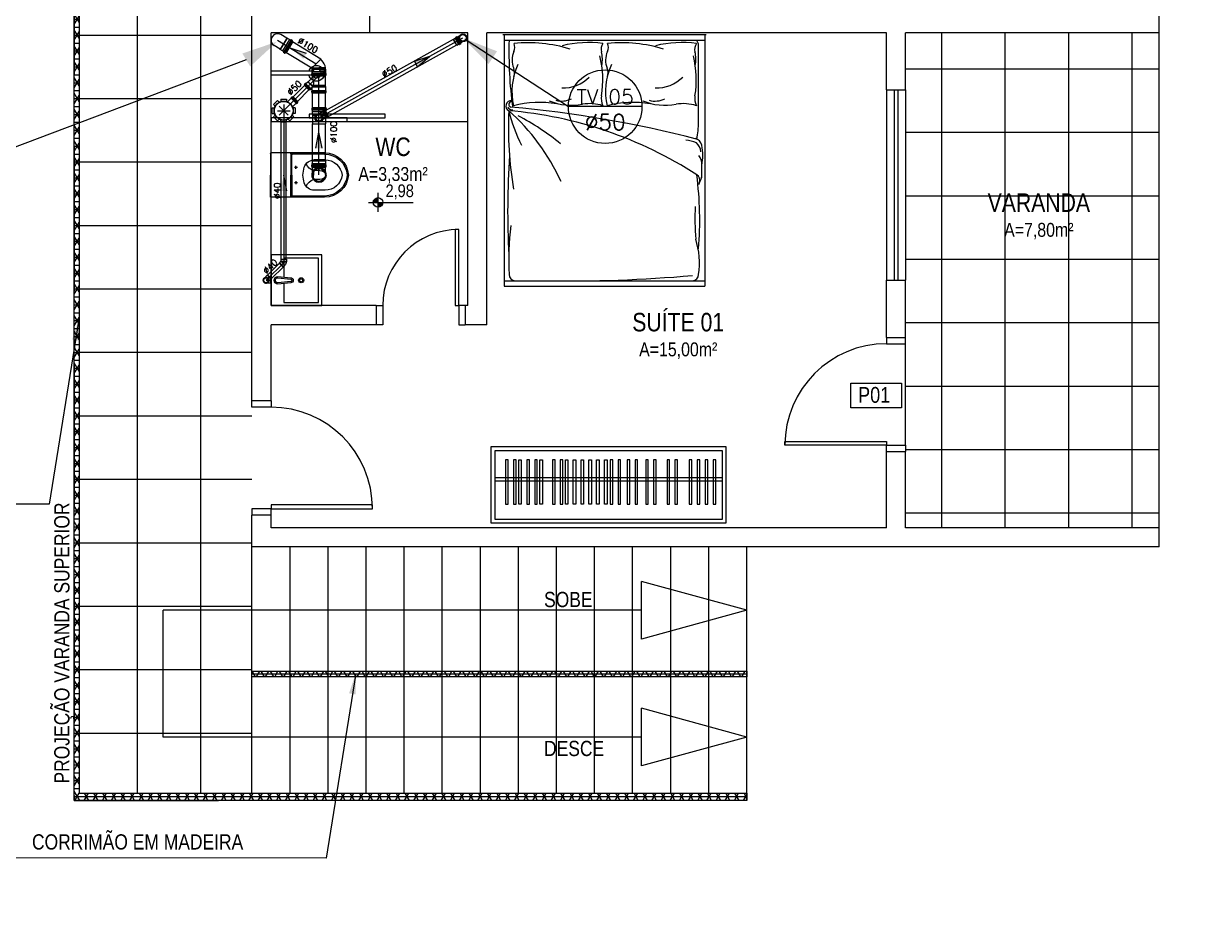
# Model space of a CAD drawing. Header units: millimetres. Extents: x 4156 to 4603, y 996 to 1078.
# Drawn here: x 4236.3 to 4246.41, y 1041.49 to 1049.16 of the extents above; entities that cross this region are included whole.
import ezdxf
from ezdxf.enums import TextEntityAlignment as Align

# ---------------------------------------------------------------- set-up
doc = ezdxf.new("R2010")
doc.units = ezdxf.units.MM
doc.header["$LTSCALE"] = 20
for name, pattern in [('DASHDOT', [1, 0.5, -0.25, 0, -0.25]), ('HIDDEN', [0.375, 0.25, -0.125]), ('HIDDEN2', [0.1875, 0.125, -0.0625])]:
    doc.linetypes.add(name, pattern=pattern)
for name, color, linetype in [('-HIDRO', 8, 'Continuous'), ('A-PEN-C', 4, 'Continuous'), ('ARREDI_attrezzature', 175, 'Continuous'), ('COTA', 7, 'Continuous'), ('E-txt-g', 3, 'Continuous'), ('Esgoto', 5, 'Continuous'), ('MOB', 251, 'Continuous'), ('Texto-Tubos', 7, 'Continuous'), ('TigreCad', 3, 'Continuous'), ('Tinterno', 9, 'Continuous')]:
    doc.layers.add(name, color=color, linetype=linetype)
doc.layers.add('E-Lay-9', color=9, linetype='Continuous', lineweight=9)
doc.layers.add('E-Txt-W', color=7, linetype='Continuous', lineweight=20)
doc.styles.add('F2', font='ARIALN.TTF')
doc.styles.add('REG60', font='romans.shx', dxfattribs={"width": 0.8, "height": 0.15})
doc.styles.add('REG80', font='romans.shx', dxfattribs={"width": 0.8, "height": 0.2})
doc.styles.add('ROMANS', font='romans__.ttf', dxfattribs={"height": 0.1})
doc.styles.get("Standard").update_dxf_attribs({"font": 'arial.ttf'})
doc.styles.add('TCTUBOS-TXT', font='txt.shx')
doc.dimstyles.get("Standard").update_dxf_attribs({"dimtxt": 0.18, "dimasz": 0.18, "dimexe": 0.18, "dimexo": 0.0625, "dimgap": 0.09, "dimtad": 0, "dimtih": 1, "dimtoh": 1, "dimdec": 4, "dimzin": 0, "dimdsep": 46, "dimtxsty": 'Standard', "dimcen": 0.09, "dimadec": 0, "dimazin": 0, "dimtfac": 1, "dimtdec": 4, "dimtofl": 0, "dimtmove": 0, "dimatfit": 3, "dimfxl": 1, "dimtolj": 1, "dimtzin": 0, "dimarcsym": 0})
pattern_1 = [(0, (1767.23598, 700.36133), (0, 0.06875), []), (60, (1767.23598, 700.36133), (-0.0595392465, 0.034375), []), (120, (1767.23598, 700.36133), (-0.0595392465, -0.034375), [])]

# ---------------------------------------------------------------- blocks, each defined once
blk = doc.blocks.new('TXT-AMB75')
at = {"layer": 'E-txt-g', "style": 'REG80', "width": 0.8, "flags": 8}
blk.add_attdef('TXT', text='', height=0.2, dxfattribs=at).set_placement((0.005, 0.296), align=Align.CENTER)
at = {"layer": 'E-Txt-W', "style": 'REG60', "width": 0.8, "flags": 8}
blk.add_attdef('TXT', text='', height=0.15, dxfattribs=at).set_placement((0.005, 0.027), align=Align.CENTER)
blk = doc.blocks.new('vaso-s')
at = {"layer": 'E-Lay-9', "color": 8}
for p, q in [((0, 0.17), (0, 0)), ((0.4256, 0.175), (0.005, 0.175)), ((0.16, 0.17), (0.16, 0.17)), ((0.16, 0.17), (0.16, 0)), ((0.4256, 0.165), (0.165, 0.165)), ((0.17, 0), (0.17, 0.16)), ((0.4306, 0.12), (0.3459, 0.12)), ((0.2134, 0.06), (0.1891, 0.06)), ((0.2013, 0.0479), (0.2013, 0.0722)), ((0.3406, 0.035), (0.3406, 0)), ((0.3906, 0.035), (0.3406, 0.035)), ((0, -0.17), (0, 0)), ((0.16, -0.17), (0.16, 0)), ((0.17, 0), (0.17, -0.1601)), ((0.2134, -0.06), (0.1891, -0.06)), ((0.2013, -0.0479), (0.2013, -0.0722)), ((0.3406, -0.035), (0.3406, 0)), ((0.3906, -0.035), (0.3406, -0.035)), ((0.4256, -0.175), (0.005, -0.175)), ((0.16, -0.17), (0.16, -0.17)), ((0.4256, -0.165), (0.165, -0.165)), ((0.4306, -0.12), (0.3459, -0.12))]:
    blk.add_line(p, q, dxfattribs=at)
for centre in [(0.2013, 0.06), (0.2013, -0.06)]:
    blk.add_circle(centre, 0.005, dxfattribs=at)
for centre, radius, start, end in [((0.005, 0.17), 0.005, 90, 180), ((0.155, 0.17), 0.005, 0, 90), ((0.165, 0.17), 0.00495, 180, 270), ((0.165, 0.16), 0.00495, 0, 90), ((0.3459, 0.0375), 0.0825, 90, 163.03545), ((0.4256, -0.015), 0.19, 4.52806, 90), ((0.4256, -0.015), 0.18, 4.78019, 90), ((0.4306, -0.015), 0.135, 6.37937, 90), ((0.518, -0.015), 0.2624, 163.03545, 176.7233), ((0.3754, 0.1358), 0.1066, 206.93947, 250.96472), ((0.3906, -0.015), 0.05, 17.4576, 90), ((0.518, 0.015), 0.2624, 183.2767, 196.96455), ((0.3459, -0.0375), 0.0825, 196.96455, 270), ((0.3754, -0.1358), 0.1066, 109.03528, 153.06053), ((0.3906, 0.015), 0.05, 270, 342.5424), ((0.4256, 0.015), 0.19, 270, 355.47194), ((0.4256, 0.015), 0.18, 270, 355.21981), ((0.4306, 0.015), 0.135, 270, 353.62063), ((0.005, -0.17), 0.005, 180, 270), ((0.155, -0.17), 0.005, 270, 0), ((0.165, -0.17), 0.00495, 90, 180), ((0.165, -0.1601), 0.00495, 270, 0)]:
    blk.add_arc(centre, radius, start, end, dxfattribs=at)
blk = doc.blocks.new('Chuveiro')
at = {"layer": 'E-Lay-9', "color": 8}
for p, q in [((-0.0311, 0.0156), (-0.3604, 0.0156)), ((0.0509, 0.0156), (0.0311, 0.0156)), ((0.0509, 0.0156), (0.0509, -0.0156)), ((-0.0311, -0.0156), (-0.3604, -0.0156)), ((0.0509, -0.0156), (0.0311, -0.0156))]:
    blk.add_line(p, q, dxfattribs=at)
blk.add_circle((0, 0), 0.0348, dxfattribs=at)
for centre, radius, start, end in [((0, 0), 0.0624, 194.4775, 165.5225), ((0.0093, 0), 0.0444, 339.42663, 20.57337)]:
    blk.add_arc(centre, radius, start, end, dxfattribs=at)
blk = doc.blocks.new('CUBA QUADRADA-flat-4-flat-1')
at = {"layer": 'MOB'}
blk.add_lwpolyline([(0, -0.2), (0.4, -0.2), (0.4, 0.2), (0, 0.2)], close=True, dxfattribs=at)
blk.add_lwpolyline([(0.1, -0.0255), (0.1, -0.175), (0.375, -0.175), (0.375, 0.175), (0.1, 0.175), (0.1, 0.0255)], dxfattribs=at)
for points in [[(0.155, -0.02), (0.055, -0.03, -1), (0.055, 0.03), (0.155, 0.02, -1)], [(0.155, -0.01), (0.055, -0.02, -1), (0.055, 0.02), (0.155, 0.01, -1)]]:
    blk.add_lwpolyline(points, format="xyb", close=True, dxfattribs=at)
for radius in [0.02, 0.0125]:
    blk.add_circle((0.2375, 0), radius, dxfattribs=at)
blk = doc.blocks.new('NV')
at = {"color": 4, "linetype": 'ByBlock', "ltscale": 0.5}
for p, q in [((-1.414, -0.142), (-1.414, 0.107)), ((-1.539, -0.018), (-0.953, -0.018))]:
    blk.add_line(p, q, dxfattribs=at)
at = {"color": 4, "ltscale": 2.5}
blk.add_circle((-1.414, -0.018), 0.0622, dxfattribs=at)
at = {"color": 4}
for points in [[(-1.414, -0.018), (-1.458, 0.026), (-1.476, -0.018), (-1.472, 0.006)], [(-1.414, -0.018), (-1.414, 0.045), (-1.458, 0.026), (-1.438, 0.04)], [(-1.414, -0.018), (-1.352, -0.018), (-1.37, -0.062), (-1.357, -0.041)], [(-1.414, -0.018), (-1.37, -0.062), (-1.414, -0.08), (-1.39, -0.075)]]:
    blk.add_solid(points, dxfattribs=at)
at = {"layer": 'E-Txt-W', "color": 4, "ltscale": 2.5, "style": 'F2'}
blk.add_attdef('COTAPISO', (-1.306, 0.073), '', height=0.15, dxfattribs=at)
blk = doc.blocks.new('cama')
at = {"layer": 'ARREDI_attrezzature', "color": 8}
for p, q in [((0.8658, 1.0458), (-0.7169, 1.0458)), ((-0.7169, 1.0458), (-0.7169, -0.9357)), ((0.8658, 1.0458), (0.8658, -0.9357)), ((-0.7169, 1.0033), (0.8658, 1.0033)), ((0.8164, 0.3554), (0.8164, 0.9638)), ((0.8411, -0.0623), (0.8411, 0.0347)), ((0.8381, -0.0794), (0.8164, -0.1381)), ((-0.7169, -0.8932), (0.8658, -0.8932)), ((-0.7169, -0.9357), (0.8658, -0.9357))]:
    blk.add_line(p, q, dxfattribs=at)
for centre, radius, start, end in [((2.6377, 0.909), 3.3165, 178.37032, 187.53223), ((-0.7139, 0.9478), 0.0814, 335.78773, 21.71238), ((-0.533, -0.1796), 1.1623, 73.20165, 95.19902), ((-0.0531, 0.1009), 0.8832, 82.50994, 103.57317), ((0.1262, 0.9306), 0.0789, 144.37876, 195.19877), ((0.0234, 0.9478), 0.0814, 335.78773, 21.71238), ((0.2043, -0.1796), 1.1623, 73.20165, 95.19902), ((0.6843, 0.1009), 0.8832, 82.50994, 103.57317), ((0.8636, 0.9306), 0.0789, 144.37876, 195.19877), ((0.767, 0.9638), 0.0494, 360, 53.1301), ((-0.4874, 0.846), 0.167, 155.78773, 202.88083), ((-0.6976, 0.6922), 0.7583, 350.37112, 14.25995), ((-0.1606, 0.8526), 0.2183, 347.31196, 15.19877), ((0.25, 0.846), 0.167, 155.78773, 202.88083), ((0.0398, 0.6922), 0.7583, 350.37112, 14.25995), ((0.5767, 0.8526), 0.2183, 347.31196, 15.19877), ((-0.1504, 0.598), 0.5042, 155.11795, 192.98619), ((-0.7194, 0.748), 0.0848, 339.01609, 22.88083), ((0.5869, 0.598), 0.5042, 155.11795, 192.98619), ((0.0179, 0.748), 0.0848, 339.01609, 22.88083), ((-0.2514, 0.9178), 0.291, 267.82948, 315.00983), ((0.486, 0.9178), 0.291, 267.82948, 315.00983), ((0.1752, 0.5442), 0.1269, 170.37112, 206.96494), ((0.9125, 0.5442), 0.1269, 170.37112, 206.96494), ((-0.6623, 0.4839), 0.0409, 81.6091, 243.93818), ((-0.6505, 0.4938), 0.0409, 202.60519, 274.49888), ((-0.6586, 0.4964), 0.0206, 81.29147, 258.1256), ((-1.5235, -8.8752), 9.3909, 75.67156, 84.74188), ((-0.4381, -0.2522), 0.7645, 79.7638, 105.44974), ((-0.1846, 0.9358), 0.446, 246.68784, 281.12174), ((-0.2643, 0.6896), 0.1667, 254.14067, 297.6985), ((-0.0423, 0.1583), 0.3445, 72.35976, 99.39259), ((0.2993, -0.2522), 0.7645, 79.7638, 105.44974), ((0.5528, 0.9358), 0.446, 246.68784, 281.12174), ((0.473, 0.6896), 0.1667, 254.14067, 297.6985), ((0.695, 0.1583), 0.3445, 72.35976, 99.39259), ((2.2792, 0.3177), 2.9624, 177.49407, 189.50941), ((-1.7845, -0.7988), 1.6648, 24.38327, 48.45325), ((-0.9479, -2.7638), 3.2221, 57.09539, 85.23633), ((0.6516, 0.784), 1.3739, 194.18939, 206.30958), ((-1.5808, -1.4319), 2.0816, 51.03759, 62.08563), ((0.1886, 0.3639), 0.6279, 347.08904, 359.23129), ((0.7005, -0.0173), 0.232, 65.03386, 86.464), ((0.7739, 0.1597), 0.0692, 12.88269, 78.38686), ((0.7349, 0.1156), 0.1001, 4.6849, 50.59841), ((5.7695, -0.3535), 6.4581, 176.0268, 182.97615), ((0.7348, 0.0283), 0.1065, 356.60169, 37.7302), ((0.499, 0.0969), 0.3512, 346.92865, 12.88269), ((-2.1135, -0.4201), 2.9383, 355.67002, 7.06799), ((0.7774, -0.1012), 0.0494, 339.7541, 59.48722), ((0.7917, -0.0623), 0.0494, 339.7541, 360), ((0.7917, -0.0623), 0.0494, 339.7541, 360), ((2.6561, -0.4101), 1.869, 176.84129, 184.7569), ((1.4933, -0.7256), 2.174, 172.94813, 183.11738), ((0.2054, -0.7537), 0.6176, 351.61548, 17.78703), ((-0.628, -0.8438), 0.0494, 180, 270), ((-0.2247, 10.5395), 11.4341, 269.10868, 274.97619), ((0.767, -0.8438), 0.0494, 270, 360)]:
    blk.add_arc(centre, radius, start, end, dxfattribs=at)
at = {"layer": 'COTA', "color": 8, "linetype": 'Continuous'}
blk.add_line((0.8744, 1.0458), (-0.7256, 1.0458), dxfattribs=at)
blk = doc.blocks.new('j9n40d')
at = {"layer": 'TigreCad'}
for p, q in [((0, 20.6), (9.8, 20.6)), ((9.8, 20.6), (17.8, 20.6)), ((19, 21.8), (17.8, 20.6)), ((34, 21.8), (19, 21.8)), ((19, -21.8), (19, 21.8)), ((35, 22.8), (34, 21.8)), ((35, 22.8), (35, -22.8)), ((39, 22.8), (35, 22.8)), ((39, 22.8), (39, -22.8)), ((0, -20.6), (9.8, -20.6)), ((9.8, -20.6), (17.8, -20.6)), ((19, -21.8), (17.8, -20.6)), ((34, -21.8), (19, -21.8)), ((35, -22.8), (34, -21.8)), ((39, -22.8), (35, -22.8))]:
    blk.add_line(p, q, dxfattribs=at)
for radius, start, end in [(22.8, 64.62318, 295.37682), (20.6, 90, 270)]:
    blk.add_arc((0, 0), radius, start, end, dxfattribs=at)
at = {"layer": 'Tinterno'}
for p, q in [((17.8, 20.6), (17.8, -20.6)), ((34, 21.8), (34, -21.8))]:
    blk.add_line(p, q, dxfattribs=at)
blk.add_arc((0, 0), 21.8, 70.90091, 289.09909, dxfattribs=at)
blk = doc.blocks.new('j4n40p')
at = {"layer": 'TigreCad'}
for p, q in [((-31.3, -0.5), (-20.7, 10.1)), ((7.5, -18.1), (-20.7, 10.1)), ((-20.7, 10.1), (-19, 10.1)), ((7.5, 21.8), (6.3, 20.6)), ((22.5, 21.8), (7.5, 21.8)), ((7.5, 21.8), (7.5, -18.1)), ((23.5, 22.8), (22.5, 21.8)), ((27.5, 22.8), (23.5, 22.8)), ((23.5, 22.8), (23.5, -22.8)), ((27.5, -22.8), (27.5, 22.8)), ((-35.6, -3.3), (-32.7, -0.5)), ((-3.3, -35.6), (-35.6, -3.3)), ((-0.5, -32.7), (-32.7, -0.5)), ((-32.7, -0.5), (-31.3, -0.5)), ((-3.3, -35.6), (-0.5, -32.7)), ((-0.5, -31.3), (9, -21.8)), ((-0.5, -32.7), (-0.5, -31.3)), ((7.5, -18.1), (9, -21.8)), ((22.5, -21.8), (9, -21.8)), ((23.5, -22.8), (22.5, -21.8)), ((27.5, -22.8), (23.5, -22.8))]:
    blk.add_line(p, q, dxfattribs=at)
blk.add_arc((15.4, -37.1), 58.4, 98.93273, 126.06727, dxfattribs=at)
at = {"layer": 'Tinterno'}
for p, q in [((-19, 10.1), (6.3, -15.2)), ((6.3, -15.2), (6.3, 20.6)), ((22.5, 21.8), (22.5, -21.8)), ((-0.5, -31.3), (-31.3, -0.5)), ((6.3, -15.2), (7.5, -18.1))]:
    blk.add_line(p, q, dxfattribs=at)
blk = doc.blocks.new('27150012p')
at = {"layer": 'TigreCad'}
for p, q in [((-91.5, -22.5), (-91.5, 22.5)), ((-91.5, 22.5), (-72.1, 22.5)), ((-80.6, 48.8), (-48.8, 80.6)), ((-80.6, 48.8), (-66.9, 35.1)), ((-48.8, 80.6), (-35.1, 66.9)), ((-22.5, 91.5), (-22.5, 72.1)), ((-22.5, 91.5), (22.5, 91.5)), ((22.5, 91.5), (22.5, 72.1)), ((48.8, 80.6), (35.1, 66.9)), ((48.8, 80.6), (80.6, 48.8)), ((80.6, 48.8), (66.9, 35.1)), ((111.4, 27.4), (70.4, 27.4)), ((112.7, 30.9), (112.4, 28.3)), ((122.4, 31.8), (113.7, 31.8)), ((113.7, 30.8), (113.7, -30.8)), ((122.4, 30.8), (122.4, -30.8)), ((123.4, 31.1), (124.2, 28.1)), ((129.5, 27.4), (125.1, 27.4)), ((129.5, 27.4), (129.5, -27.4)), ((-91.5, -22.5), (-72.1, -22.5)), ((-80.6, -48.8), (-66.9, -35.1)), ((-48.8, -80.6), (-80.6, -48.8)), ((-48.8, -80.6), (-35.1, -66.9)), ((-22.5, -91.5), (-22.5, -72.1)), ((22.5, -91.5), (-22.5, -91.5)), ((22.5, -91.5), (22.5, -72.1)), ((48.8, -80.6), (35.1, -66.9)), ((80.6, -48.8), (48.8, -80.6)), ((80.6, -48.8), (66.9, -35.1)), ((111.4, -27.4), (70.4, -27.4)), ((112.7, -30.9), (112.4, -28.3)), ((122.4, -31.8), (113.7, -31.8)), ((123.4, -31.1), (124.2, -28.1)), ((129.5, -27.4), (125.1, -27.4))]:
    blk.add_line(p, q, dxfattribs=at)
blk.add_circle((0, 0), 75.5, dxfattribs=at)
for centre, start, end in [((111.4, 28.4), 270, 355), ((113.7, 30.8), 90, 175), ((122.4, 30.8), 15, 90), ((125.1, 28.4), 195, 270), ((111.4, -28.4), 5, 90), ((113.7, -30.8), 185, 270), ((122.4, -30.8), 270, 345), ((125.1, -28.4), 90, 165)]:
    blk.add_arc(centre, 1, start, end, dxfattribs=at)
at = {"layer": 'Tinterno'}
for p, q in [((112.4, 27.4), (112.4, -27.4)), ((124.4, 27.4), (124.4, -27.4))]:
    blk.add_line(p, q, dxfattribs=at)
blk.add_circle((0, 0), 73.5, dxfattribs=at)
blk = doc.blocks.new('j9n40s')
at = {"layer": 'TigreCad'}
for p, q in [((9.8, 20.6), (17.8, 20.6)), ((19, 21.8), (17.8, 20.6)), ((17.8, 20.6), (17.8, 14.3)), ((19, 12.6), (19, 21.8)), ((34, 21.8), (19, 21.8)), ((35, 22.8), (34, 21.8)), ((39, 22.8), (35, 22.8)), ((35, 22.8), (35, -22.8)), ((39, 22.8), (39, -22.8)), ((9.8, -20.6), (17.8, -20.6)), ((17.8, -20.6), (17.8, -14.3)), ((19, -21.8), (17.8, -20.6)), ((19, -12.6), (19, -21.8)), ((34, -21.8), (19, -21.8)), ((35, -22.8), (34, -21.8)), ((39, -22.8), (35, -22.8))]:
    blk.add_line(p, q, dxfattribs=at)
for radius in [22.8, 20]:
    blk.add_circle((0, 0), radius, dxfattribs=at)
at = {"layer": 'Tinterno'}
blk.add_line((34, 21.8), (34, -21.8), dxfattribs=at)
blk.add_circle((0, 0), 18.8, dxfattribs=at)
blk = doc.blocks.new('j9n100s')
at = {"layer": 'TigreCad'}
for p, q in [((27.3, 50.8), (60, 50.8)), ((27.3, -50.8), (60, -50.8))]:
    blk.add_line(p, q, dxfattribs=at)
blk.add_circle((0, 0), 53.2, dxfattribs=at)
for start, end in [(61.78498, 298.21502), (298.21502, 61.78498)]:
    blk.add_arc((0, 0), 57.7, start, end, dxfattribs=at)
at = {"layer": 'Tinterno'}
blk.add_line((60, -50.8), (60, 50.8), dxfattribs=at)
blk.add_circle((0, 0), 51, dxfattribs=at)
blk = doc.blocks.new('26277469p')
at = {"layer": 'TigreCad'}
for p, q in [((78, 50.8), (6, 50.8)), ((78, 50.8), (78.1, 52.3)), ((78, -46.9), (78, 50.8)), ((78.1, -46.9), (78.1, 52.3)), ((81.1, 52.3), (78.1, 52.3)), ((81.1, -47.9), (81.1, 52.3)), ((81.2, 50.8), (81.1, 52.3)), ((81.2, -48), (81.2, 50.8)), ((87.4, 50.8), (81.2, 50.8)), ((89.8, 53.2), (87.4, 50.8)), ((89.8, -51.8), (89.8, 53.2)), ((121.7, 53.2), (89.8, 53.2)), ((122.9, 56.7), (122.7, 54.2)), ((133.3, 57.6), (123.9, 57.6)), ((123.9, 56.6), (123.9, -56.7)), ((133.3, 56.6), (133.3, -56.7)), ((134.3, 56.9), (135.1, 54)), ((140.5, 53.2), (136.1, 53.2)), ((140.5, 53.2), (140.5, -53.3)), ((14.9, -50.8), (6, -50.8)), ((49.6, -85.4), (14.9, -50.8)), ((49.6, -88.3), (87.3, -50.5)), ((49.6, -88.3), (49.6, -85.4)), ((64.8, -103.4), (49.6, -88.3)), ((106.9, -63.4), (63.4, -106.9)), ((113.6, -70.1), (70.1, -113.6)), ((116.2, -77.5), (77.5, -116.2)), ((103.4, -64.8), (93.6, -55)), ((121.7, -53.3), (94.3, -53.3)), ((106.8, -63.1), (104.8, -64.8)), ((114.4, -69.4), (108.2, -63.2)), ((114.5, -70.6), (113, -73.3)), ((116.2, -77.5), (113.1, -74.5)), ((122.9, -56.7), (122.7, -54.2)), ((133.3, -57.7), (123.9, -57.7)), ((134.3, -56.9), (135.1, -54)), ((140.5, -53.3), (136.1, -53.3)), ((63.1, -106.8), (64.8, -104.8)), ((69.4, -114.4), (63.2, -108.2)), ((70.6, -114.5), (73.3, -113)), ((77.5, -116.2), (74.5, -113.1))]:
    blk.add_line(p, q, dxfattribs=at)
blk.add_lwpolyline([(15.8, -51.2, -0.013476), (38.9, -47.1, -0.106485), (67.2, -44.2, -0.09207), (93.5, -53.8, -0.112954)], format="xyb", dxfattribs=at)
for centre, start, end in [((121.7, 54.2), 270, 355), ((123.9, 56.6), 90, 175), ((133.3, 56.6), 15, 90), ((136.1, 54.2), 195, 270), ((14.9, -51.8), 34.26819, 90), ((94.3, -54.3), 90, 225), ((104.1, -64.1), 225, 310), ((107.4, -63.9), 45, 130), ((113.8, -73.8), 150, 225), ((113.6, -70.1), 330, 45), ((121.7, -54.3), 5, 90), ((123.9, -56.7), 185, 270), ((133.3, -56.7), 270, 345), ((136.1, -54.3), 90, 165), ((63.9, -107.4), 140, 225), ((64.1, -104.1), 320, 45), ((70.1, -113.6), 225, 300), ((73.8, -113.8), 45, 120)]:
    blk.add_arc(centre, 1, start, end, dxfattribs=at)
at = {"layer": 'Tinterno'}
for p, q in [((6, 50.8), (6, -50.8)), ((87.4, -50.6), (87.4, 50.8)), ((122.6, 53.2), (122.6, -53.3)), ((135.3, 53.2), (135.3, -53.3)), ((85.3, -49.6), (49.6, -85.4)), ((104.1, -65.4), (65.4, -104.1)), ((112.6, -73.9), (73.9, -112.6))]:
    blk.add_line(p, q, dxfattribs=at)
blk = doc.blocks.new('11031030p')
at = {"layer": 'TigreCad'}
for p, q in [((0, -53.3), (0, 53.2)), ((0, 53.2), (4.4, 53.2)), ((6.2, 56.9), (5.4, 54)), ((7.2, 57.6), (16.6, 57.6)), ((7.2, -56.7), (7.2, 56.6)), ((16.6, -56.7), (16.6, 56.6)), ((17.6, 56.7), (17.8, 54.2)), ((18.8, 53.2), (30.9, 53.2)), ((30.9, 53.2), (31.2, 53)), ((50.9, 53), (31.2, 53)), ((50.9, 53), (53.1, 50.8)), ((53.1, -50.8), (53.1, 50.8)), ((0, -53.3), (4.4, -53.3)), ((6.2, -56.9), (5.4, -54)), ((7.2, -57.7), (16.6, -57.7)), ((17.6, -56.7), (17.8, -54.2)), ((18.8, -53.3), (30.9, -53.3)), ((30.9, -53.3), (31.2, -53)), ((31.2, -53), (50.9, -53)), ((50.9, -53), (53.1, -50.8))]:
    blk.add_line(p, q, dxfattribs=at)
for centre, start, end in [((4.4, 54.2), 270, 345), ((7.2, 56.6), 90, 165), ((16.6, 56.6), 5, 90), ((18.8, 54.2), 185, 270), ((4.4, -54.2), 15, 90), ((7.2, -56.7), 195, 270), ((16.6, -56.7), 270, 355), ((18.8, -54.2), 90, 175)]:
    blk.add_arc(centre, 1, start, end, dxfattribs=at)
at = {"layer": 'Tinterno'}
for p, q in [((5.2, -53.3), (5.2, 53.2)), ((17.9, -53.3), (17.9, 53.2)), ((30.9, 53.2), (30.9, -53.3)), ((31.2, 53), (31.2, -53)), ((50.9, 53), (50.9, -53))]:
    blk.add_line(p, q, dxfattribs=at)
blk = doc.blocks.new('j4n100p')
at = {"layer": 'TigreCad'}
for p, q in [((-48.8, 23.1), (-58.1, 13.7)), ((9.8, 50.8), (9.9, 52.3)), ((9.8, 50.8), (9.8, 0)), ((9.8, -54.2), (9.8, 0)), ((12.9, 52.3), (9.9, 52.3)), ((9.9, 52.3), (9.9, 0)), ((13, 50.8), (12.9, 52.3)), ((12.9, 52.3), (12.9, 0)), ((19.2, 50.8), (13, 50.8)), ((13, 50.8), (13, 0)), ((13, -56), (13, 0)), ((21.4, 53), (19.2, 50.8)), ((41.1, 53), (21.4, 53)), ((21.4, 53), (21.4, -53)), ((41.4, 53.2), (41.1, 53)), ((41.1, 53), (41.1, -53)), ((53.5, 53.2), (41.4, 53.2)), ((41.4, 53.2), (41.4, -53.3)), ((54.7, 56.7), (54.5, 54.2)), ((65.1, 57.7), (55.7, 57.7)), ((55.7, 56.7), (55.7, -56.6)), ((65.1, 56.7), (65.1, -56.6)), ((66.1, 56.9), (66.9, 54)), ((72.3, 53.2), (67.9, 53.2)), ((72.3, 53.2), (72.3, -53.3)), ((19.1, -52.8), (13.7, -58.1)), ((21.4, -53), (21.2, -52.8)), ((41.1, -53), (21.4, -53)), ((41.4, -53.3), (41.1, -53)), ((53.5, -53.3), (41.4, -53.3)), ((54.7, -56.7), (54.5, -54.2)), ((65.1, -57.6), (55.7, -57.6)), ((66.1, -56.9), (66.9, -54)), ((72.3, -53.3), (67.9, -53.3))]:
    blk.add_line(p, q, dxfattribs=at)
for centre, radius, start, end in [((20.1, -45.8), 97.2, 96.09869, 135), ((53.5, 54.2), 1, 270, 355), ((55.7, 56.7), 1, 90, 175), ((65.1, 56.7), 1, 15, 90), ((67.9, 54.2), 1, 195, 270), ((20.1, -53.8), 1.5, 45, 135), ((53.5, -54.2), 1, 5, 90), ((55.7, -56.6), 1, 185, 270), ((65.1, -56.6), 1, 270, 345), ((67.9, -54.2), 1, 90, 165)]:
    blk.add_arc(centre, radius, start, end, dxfattribs=at)
at = {"layer": 'Tinterno'}
for p, q in [((13.7, -58.1), (-58.1, 13.7)), ((9.9, -54.3), (9.9, 0)), ((12.9, -53.3), (12.9, 0)), ((19.2, 50.8), (19.2, -52.7)), ((54.4, 53.2), (54.4, -53.3)), ((67.1, 53.2), (67.1, -53.3))]:
    blk.add_line(p, q, dxfattribs=at)
blk = doc.blocks.new('j9n100d')
at = {"layer": 'TigreCad'}
for p, q in [((54.9, 50.8), (0, 50.8)), ((57.1, 53), (54.9, 50.8)), ((57.1, 53), (57.1, -53)), ((76.8, 53), (57.1, 53)), ((77.1, 53.2), (76.8, 53)), ((89.2, 53.2), (77.1, 53.2)), ((77.1, 53.2), (77.1, -53.3)), ((90.4, 56.7), (90.2, 54.2)), ((100.8, 57.7), (91.4, 57.7)), ((91.4, 56.7), (91.4, -56.6)), ((100.8, 56.7), (100.8, -56.6)), ((101.8, 56.9), (102.6, 54)), ((108, 53.2), (103.6, 53.2)), ((108, 53.2), (108, -53.3)), ((54.9, -50.8), (0, -50.8)), ((57.1, -53), (54.9, -50.8)), ((76.8, -53), (57.1, -53)), ((77.1, -53.3), (76.8, -53)), ((89.2, -53.3), (77.1, -53.3)), ((90.4, -56.7), (90.2, -54.2)), ((100.8, -57.6), (91.4, -57.6)), ((101.8, -56.9), (102.6, -54)), ((108, -53.3), (103.6, -53.3))]:
    blk.add_line(p, q, dxfattribs=at)
for centre, radius, start, end in [((0, 0), 50.8, 90, 270), ((89.2, 54.2), 1, 270, 355), ((91.4, 56.7), 1, 90, 175), ((100.8, 56.7), 1, 15, 90), ((103.6, 54.2), 1, 195, 270), ((89.2, -54.2), 1, 5, 90), ((91.4, -56.6), 1, 185, 270), ((100.8, -56.6), 1, 270, 345), ((103.6, -54.2), 1, 90, 165)]:
    blk.add_arc(centre, radius, start, end, dxfattribs=at)
at = {"layer": 'Tinterno'}
for p, q in [((54.9, 50.8), (54.9, -50.8)), ((76.8, 53), (76.8, -53)), ((90.1, 53.2), (90.1, -53.3)), ((102.8, 53.2), (102.8, -53.3))]:
    blk.add_line(p, q, dxfattribs=at)
blk = doc.blocks.new('trn1050s')
at = {"layer": 'TigreCad'}
for p, q in [((-80.4, -53.3), (-80.4, 53.3)), ((-80.4, 53.3), (-76, 53.3)), ((-74.2, 56.9), (-75, 54)), ((-73.2, 57.7), (-63.8, 57.7)), ((-73.2, -56.6), (-73.2, 56.7)), ((-63.8, -56.6), (-63.8, 56.7)), ((-62.8, 56.7), (-62.6, 54.2)), ((-61.6, 53.3), (-49.5, 53.3)), ((-49.5, -53.3), (-49.5, 53.3)), ((-49.5, 53.3), (-49.2, 53)), ((-49.2, 53), (-29.5, 53)), ((-29.5, 53), (-29.5, 11.9)), ((-29.5, 53), (-27.3, 50.8)), ((-27.3, 50.8), (-21.1, 50.8)), ((-21.1, 50.8), (-21, 52.3)), ((-21, 52.3), (-21, 23.9)), ((-21, 52.3), (-18, 52.3)), ((-18, 52.3), (-18, 26.2)), ((-17.9, 50.8), (-18, 52.3)), ((-17.9, 50.8), (47.6, 50.8)), ((-80.4, -53.3), (-76, -53.3)), ((-74.2, -56.9), (-75, -54)), ((-73.2, -57.6), (-63.8, -57.6)), ((-62.8, -56.7), (-62.6, -54.2)), ((-61.6, -53.3), (-49.5, -53.3)), ((-49.5, -53.3), (-49.2, -53)), ((-49.2, -53), (-29.5, -53)), ((-29.5, -53), (-29.5, -11.9)), ((-29.5, -53), (-27.3, -50.8)), ((-27.3, -50.8), (-21.1, -50.8)), ((-21.1, -50.8), (-21, -52.3)), ((-21, -52.3), (-21, -23.9)), ((-21, -52.3), (-18, -52.3)), ((-18, -52.3), (-18, -26.2)), ((-17.9, -50.8), (-18, -52.3)), ((-17.9, -50.8), (47.6, -50.8))]:
    blk.add_line(p, q, dxfattribs=at)
for radius in [31.8, 25.6]:
    blk.add_circle((0, 0), radius, dxfattribs=at)
for centre, start, end in [((-76, 54.2), 270, 345), ((-73.2, 56.7), 90, 165), ((-63.8, 56.7), 5, 90), ((-61.6, 54.2), 185, 270), ((-76, -54.2), 15, 90), ((-73.2, -56.6), 195, 270), ((-63.8, -56.6), 270, 355), ((-61.6, -54.2), 90, 175)]:
    blk.add_arc(centre, 1, start, end, dxfattribs=at)
at = {"layer": 'Tinterno'}
for p, q in [((-75.2, -53.3), (-75.2, 53.3)), ((-62.5, -53.3), (-62.5, 53.3)), ((-49.2, -53), (-49.2, 53)), ((-27.3, 50.8), (-27.3, 16.3)), ((-21.1, 50.8), (-21.1, 23.8)), ((-17.9, 50.8), (-17.9, 26.3)), ((47.6, -50.8), (47.6, 50.8)), ((-27.3, -50.8), (-27.3, -16.3)), ((-21.1, -50.8), (-21.1, -23.8)), ((-17.9, -50.8), (-17.9, -26.3))]:
    blk.add_line(p, q, dxfattribs=at)
blk.add_circle((0, 0), 27.3, dxfattribs=at)
blk = doc.blocks.new('j9n50s')
at = {"layer": 'TigreCad'}
for p, q in [((19.2, 25.4), (30.3, 25.4)), ((19.2, -25.4), (30.3, -25.4))]:
    blk.add_line(p, q, dxfattribs=at)
for radius in [31.8, 27.4]:
    blk.add_circle((0, 0), radius, dxfattribs=at)
at = {"layer": 'Tinterno'}
for p, q in [((30.3, 25.4), (30.3, 9.7)), ((30.3, -9.7), (30.3, -25.4))]:
    blk.add_line(p, q, dxfattribs=at)
blk.add_circle((0, 0), 25.6, dxfattribs=at)
blk = doc.blocks.new('j9n50d')
at = {"layer": 'TigreCad'}
for p, q in [((28.5, 25.4), (0, 25.4)), ((30.3, 27.2), (28.5, 25.4)), ((30.3, -27.1), (30.3, 27.2)), ((47.1, 27.2), (30.3, 27.2)), ((47.3, 27.4), (47.1, 27.2)), ((47.1, -27.1), (47.1, 27.2)), ((51.9, 27.4), (47.3, 27.4)), ((53.2, 30.9), (52.9, 28.3)), ((53.4, 30.8), (53.4, -30.8)), ((62.9, 31.8), (54.2, 31.8)), ((62.9, 30.8), (62.9, -30.8)), ((63.9, 31.1), (64.7, 28.1)), ((70, 27.4), (65.6, 27.4)), ((70, 27.4), (70, -27.4)), ((28.5, -25.3), (0, -25.3)), ((30.3, -27.1), (28.5, -25.3)), ((47.1, -27.1), (30.3, -27.1)), ((47.3, -27.4), (47.1, -27.1)), ((51.9, -27.4), (47.3, -27.4)), ((53.2, -30.9), (52.9, -28.3)), ((62.9, -31.8), (54.2, -31.8)), ((63.9, -31.1), (64.7, -28.1)), ((70, -27.4), (65.6, -27.4))]:
    blk.add_line(p, q, dxfattribs=at)
for centre, radius, start, end in [((0, 0), 25.4, 90, 270), ((51.9, 28.4), 1, 270, 355), ((54.2, 30.8), 1, 90, 175), ((62.9, 30.8), 1, 15, 90), ((65.6, 28.4), 1, 195, 270), ((51.9, -28.4), 1, 5, 90), ((54.2, -30.8), 1, 185, 270), ((62.9, -30.8), 1, 270, 345), ((65.6, -28.4), 1, 90, 165)]:
    blk.add_arc(centre, radius, start, end, dxfattribs=at)
at = {"layer": 'Tinterno'}
for p, q in [((28.5, -25.3), (28.5, 25.4)), ((47.3, -27.4), (47.3, 27.4)), ((52.9, 27.4), (52.9, -27.4)), ((64.9, 27.4), (64.9, -27.4))]:
    blk.add_line(p, q, dxfattribs=at)
blk = doc.blocks.new('11030602p')
at = {"layer": 'TigreCad'}
for p, q in [((0, 27.3), (4.4, 27.3)), ((0, -27.3), (0, 27.3)), ((6.1, 31.1), (5.3, 28.1)), ((7.1, 31.8), (15.8, 31.8)), ((7.1, -30.8), (7.1, 30.8)), ((15.8, -30.8), (15.8, 30.8)), ((16.8, 30.9), (17.1, 28.3)), ((18.1, 27.3), (22.7, 27.3)), ((22.7, 27.3), (23, 27.1)), ((39.7, 27.1), (23, 27.1)), ((39.7, 27.1), (41.5, 25.3)), ((41.5, -25.4), (41.5, 25.3)), ((0, -27.3), (4.4, -27.3)), ((6.1, -31.1), (5.3, -28.1)), ((7.1, -31.8), (15.8, -31.8)), ((16.8, -30.9), (17.1, -28.3)), ((18.1, -27.3), (22.7, -27.3)), ((22.7, -27.3), (23, -27.1)), ((39.7, -27.1), (23, -27.1)), ((39.7, -27.1), (41.5, -25.4))]:
    blk.add_line(p, q, dxfattribs=at)
for centre, start, end in [((4.4, 28.4), 270, 345), ((7.1, 30.8), 90, 165), ((15.8, 30.8), 5, 90), ((18.1, 28.4), 185, 270), ((4.4, -28.3), 15, 90), ((7.1, -30.8), 195, 270), ((15.8, -30.8), 270, 355), ((18.1, -28.3), 90, 175)]:
    blk.add_arc(centre, 1, start, end, dxfattribs=at)
at = {"layer": 'Tinterno'}
for p, q in [((5.1, -27.3), (5.1, 27.3)), ((17.1, -27.3), (17.1, 27.3)), ((22.7, 27.3), (22.7, -27.3)), ((23, -27.1), (23, 27.1)), ((39.7, 27.1), (39.7, -27.1))]:
    blk.add_line(p, q, dxfattribs=at)

msp = doc.modelspace()

# ---------------------------------------------------------------- hatches: boundary and pattern name
at = {"layer": '-HIDRO'}
h = msp.add_hatch(dxfattribs=at)
h.set_pattern_fill('ANSI37,_O', color=256, scale=4.4, angle=45)
h.set_pattern_definition([(90, (1903.4588, 654.41903), (-0.55, 3e-16), []), (180, (1903.4588, 654.41903), (-3e-16, -0.55), [])])
h.paths.add_polyline_path([(4246.144, 1049.081), (4243.944, 1049.081), (4243.944, 1044.791), (4246.144, 1044.791)])
h.paths.add_polyline_path([(4246.144, 1053.536), (4243.944, 1053.536), (4243.944, 1049.246), (4246.144, 1049.246)])
h.paths.add_polyline_path([(4246.144, 1057.991), (4243.944, 1057.991), (4243.944, 1053.701), (4246.144, 1053.701)])
h.paths.add_polyline_path([(4246.144, 1062.446), (4243.944, 1062.446), (4243.944, 1058.156), (4246.144, 1058.156)])
h.paths.add_polyline_path([(4246.144, 1066.901), (4243.999, 1066.901), (4243.944, 1066.901), (4243.944, 1062.611), (4246.144, 1062.611)])
h = msp.add_hatch(dxfattribs=at)
h.set_pattern_fill('NET3', color=256, scale=0.55, style=0)
h.set_pattern_definition(pattern_1)
edge = h.paths.add_edge_path()
edge.add_line((4242.569, 1042.489), (4242.569, 1042.426))
edge.add_line((4242.569, 1042.426), (4236.739, 1042.426))
edge.add_line((4236.739, 1042.426), (4236.739, 1066.846))
edge.add_line((4236.739, 1066.846), (4238.279, 1066.846))
edge.add_line((4238.279, 1066.846), (4238.279, 1066.802))
edge.add_line((4238.279, 1066.802), (4236.781, 1066.802))
edge.add_line((4236.781, 1066.802), (4236.781, 1042.489))
edge.add_line((4236.781, 1042.489), (4242.569, 1042.489))
edge.add_line((4242.569, 1042.489), (4242.569, 1042.426))
h = msp.add_hatch(dxfattribs=at)
h.set_pattern_fill('ANSI37,_O', color=256, scale=4.4, angle=45)
h.set_pattern_definition([(90, (1767.236, 700.36133), (-0.55, 2e-16), []), (180, (1767.236, 700.36133), (-2e-16, -0.55), [])])
h.paths.add_polyline_path([(4238.279, 1042.489), (4236.781, 1042.489), (4236.781, 1066.802), (4238.279, 1066.802)])
h = msp.add_hatch(dxfattribs=at)
h.set_pattern_fill('NET3', color=256, scale=0.55, style=0)
h.set_pattern_definition(pattern_1)
h.paths.add_polyline_path([(4238.279, 1043.549), (4242.569, 1043.549), (4242.569, 1043.5), (4238.279, 1043.5)])
at = {"layer": 'Esgoto'}
h = msp.add_hatch(color=256, dxfattribs=at)
h.paths.add_polyline_path([(4238.618, 1048.946), (4238.738, 1048.879), (4238.751, 1048.903)])
h.paths.add_polyline_path([(4238.618, 1048.946), (4238.724, 1048.855), (4238.738, 1048.879)])
h = msp.add_hatch(color=256, dxfattribs=at)
h.paths.add_polyline_path([(4239.701, 1048.811), (4239.715, 1048.787), (4239.822, 1048.878)])
h.paths.add_polyline_path([(4239.688, 1048.835), (4239.701, 1048.811), (4239.822, 1048.878)])
h = msp.add_hatch(color=256, dxfattribs=at)
h.paths.add_polyline_path([(4238.86, 1048.219), (4238.86, 1048.081), (4238.888, 1048.081)])
h.paths.add_polyline_path([(4238.86, 1048.219), (4238.832, 1048.081), (4238.86, 1048.081)])
h = msp.add_hatch(color=256, dxfattribs=at)
h.paths.add_polyline_path([(4238.554, 1047.848), (4238.554, 1047.711), (4238.582, 1047.711)])
h.paths.add_polyline_path([(4238.554, 1047.848), (4238.526, 1047.711), (4238.554, 1047.711)])

# ---------------------------------------------------------------- linework, layer by layer
at = {"layer": '-HIDRO'}
for p, q in [((4246.144, 1044.626), (4246.144, 1067.066)), ((4243.779, 1048.586), (4243.944, 1048.586)), ((4243.779, 1048.586), (4243.779, 1046.936)), ((4243.944, 1048.586), (4243.944, 1046.936)), ((4238.444, 1048.311), (4240.149, 1048.311)), ((4239.357, 1046.716), (4239.357, 1046.551)), ((4240.149, 1046.716), (4240.127, 1046.716)), ((4243.944, 1045.506), (4243.944, 1046.386)), ((4238.444, 1045.891), (4238.279, 1045.891)), ((4238.444, 1044.901), (4238.279, 1044.901)), ((4238.279, 1043.525), (4242.569, 1043.526)), ((4242.569, 1042.426), (4238.279, 1042.426))]:
    msp.add_line(p, q, dxfattribs=at)
at = {"layer": '-HIDRO', "linetype": 'HIDDEN', "ltscale": 0.25}
for p, q in [((4236.739, 1066.846), (4236.739, 1042.426)), ((4236.739, 1042.426), (4238.279, 1042.426))]:
    msp.add_line(p, q, dxfattribs=at)
at = {"layer": '-HIDRO', "linetype": 'Continuous'}
for p, q in [((4238.279, 1045.891), (4238.279, 1052.436)), ((4238.444, 1046.716), (4238.444, 1049.081)), ((4240.149, 1049.081), (4238.444, 1049.081)), ((4240.149, 1046.716), (4240.149, 1049.081)), ((4243.779, 1049.081), (4240.314, 1049.081)), ((4240.314, 1046.551), (4240.314, 1049.081)), ((4243.779, 1048.586), (4243.779, 1049.081)), ((4243.944, 1048.586), (4243.944, 1049.081)), ((4246.144, 1049.081), (4243.944, 1049.081)), ((4238.444, 1048.311), (4240.149, 1048.311)), ((4243.779, 1046.441), (4243.779, 1046.936)), ((4243.779, 1046.936), (4243.944, 1046.936)), ((4243.944, 1046.441), (4243.944, 1046.936)), ((4239.357, 1046.716), (4238.444, 1046.716)), ((4240.127, 1046.716), (4240.127, 1046.551)), ((4238.444, 1045.891), (4238.444, 1046.551)), ((4239.357, 1046.551), (4238.444, 1046.551)), ((4240.314, 1046.551), (4240.127, 1046.551)), ((4243.779, 1046.441), (4243.944, 1046.441)), ((4243.779, 1044.791), (4243.779, 1045.451)), ((4243.779, 1045.451), (4243.944, 1045.451)), ((4243.944, 1044.791), (4243.944, 1045.451)), ((4238.279, 1044.626), (4238.279, 1044.901)), ((4238.444, 1044.791), (4238.444, 1044.901)), ((4243.779, 1044.791), (4238.444, 1044.791)), ((4246.144, 1044.791), (4243.944, 1044.791)), ((4246.144, 1044.626), (4238.279, 1044.626)), ((4238.279, 1043.526), (4238.279, 1044.626)), ((4238.609, 1043.526), (4238.609, 1044.626)), ((4238.939, 1043.526), (4238.939, 1044.626)), ((4239.269, 1043.526), (4239.269, 1044.626)), ((4242.569, 1044.076), (4241.657, 1044.326)), ((4241.657, 1043.826), (4241.657, 1044.326)), ((4242.569, 1044.076), (4241.657, 1043.826)), ((4238.279, 1042.489), (4238.279, 1043.526)), ((4238.609, 1042.489), (4238.609, 1043.526)), ((4238.939, 1042.489), (4238.939, 1043.526)), ((4239.269, 1042.489), (4239.269, 1043.526)), ((4242.569, 1042.976), (4241.657, 1043.226)), ((4241.657, 1042.726), (4241.657, 1043.226)), ((4242.569, 1042.976), (4241.657, 1042.726))]:
    msp.add_line(p, q, dxfattribs=at)
at = {"layer": '-HIDRO', "linetype": 'HIDDEN'}
for p, q in [((4243.845, 1048.586), (4243.845, 1046.936)), ((4243.878, 1048.586), (4243.878, 1046.936))]:
    msp.add_line(p, q, dxfattribs=at)
at = {"layer": '-HIDRO', "ltscale": 0.5}
for p, q in [((4242.355, 1045.223), (4240.386, 1045.223)), ((4242.355, 1045.195), (4240.386, 1045.195))]:
    msp.add_line(p, q, dxfattribs=at)
at = {"layer": '-HIDRO', "linetype": 'HIDDEN2'}
for p, q in [((4239.599, 1043.526), (4239.599, 1044.626)), ((4239.929, 1043.526), (4239.929, 1044.626)), ((4240.259, 1043.526), (4240.259, 1044.626)), ((4240.589, 1043.526), (4240.589, 1044.626)), ((4240.919, 1043.526), (4240.919, 1044.626)), ((4241.249, 1043.526), (4241.249, 1044.626)), ((4241.579, 1043.526), (4241.579, 1044.626)), ((4241.909, 1043.526), (4241.909, 1044.626)), ((4242.239, 1043.526), (4242.239, 1044.626)), ((4242.569, 1043.463), (4242.569, 1044.626)), ((4239.599, 1042.489), (4239.599, 1043.526)), ((4239.929, 1042.489), (4239.929, 1043.526)), ((4240.259, 1042.489), (4240.259, 1043.526)), ((4240.589, 1042.489), (4240.589, 1043.526)), ((4240.919, 1042.489), (4240.919, 1043.526)), ((4241.249, 1042.489), (4241.249, 1043.526)), ((4241.579, 1042.489), (4241.579, 1043.526)), ((4241.909, 1042.489), (4241.909, 1043.526)), ((4242.239, 1042.489), (4242.239, 1043.526)), ((4242.569, 1042.426), (4242.569, 1043.526))]:
    msp.add_line(p, q, dxfattribs=at)
at = {"layer": '-HIDRO', "linetype": 'DASHDOT'}
for p, q in [((4241.657, 1044.076), (4237.509, 1044.076)), ((4237.509, 1042.976), (4237.509, 1044.076)), ((4241.657, 1042.976), (4237.509, 1042.976))]:
    msp.add_line(p, q, dxfattribs=at)
at = {"layer": '-HIDRO'}
for points in [[(4236.984, 1072.341, 0.099873), (4234.677, 1032.639, 0.183533), (4257.199, 1001.342)], [(4237.109, 1072.177, 0.099477), (4234.839, 1032.672, 0.184298), (4257.444, 1001.375)]]:
    msp.add_lwpolyline(points, format="xyb", dxfattribs=at)
for points in [[(4242.569, 1042.489), (4242.569, 1042.426), (4236.739, 1042.426), (4236.739, 1066.846), (4238.279, 1066.846), (4238.279, 1066.802), (4236.781, 1066.802), (4236.781, 1042.489), (4242.569, 1042.489), (4242.569, 1042.426)], [(4239.357, 1046.716), (4239.412, 1046.716), (4239.412, 1046.551), (4239.357, 1046.551)], [(4240.127, 1046.716), (4240.072, 1046.716), (4240.072, 1046.551), (4240.127, 1046.551)], [(4243.779, 1046.441), (4243.779, 1046.386), (4243.944, 1046.386), (4243.944, 1046.441)], [(4238.444, 1045.891), (4238.444, 1045.836), (4238.279, 1045.836), (4238.279, 1045.891)], [(4243.779, 1045.451), (4243.779, 1045.506), (4243.944, 1045.506), (4243.944, 1045.451)], [(4238.444, 1044.901), (4238.444, 1044.956), (4238.279, 1044.956), (4238.279, 1044.901)]]:
    msp.add_lwpolyline(points, dxfattribs=at)
for points in [[(4238.774, 1048.344), (4239.434, 1048.344), (4239.434, 1048.377), (4238.774, 1048.377)], [(4238.444, 1048.311), (4239.104, 1048.311), (4239.104, 1048.344), (4238.444, 1048.344)], [(4240.072, 1046.716), (4240.072, 1047.376), (4240.039, 1047.376), (4240.039, 1046.716)], [(4243.47, 1046.045), (4243.91, 1046.045), (4243.91, 1045.831), (4243.47, 1045.831)], [(4242.388, 1044.83), (4240.353, 1044.83), (4240.353, 1045.495), (4242.388, 1045.495)], [(4242.355, 1044.863), (4240.386, 1044.863), (4240.386, 1045.462), (4242.355, 1045.462)], [(4243.779, 1045.506), (4242.899, 1045.506), (4242.899, 1045.539), (4243.779, 1045.539)], [(4238.444, 1044.956), (4239.324, 1044.956), (4239.324, 1044.989), (4238.444, 1044.989)], [(4238.279, 1043.549), (4242.569, 1043.549), (4242.569, 1043.5), (4238.279, 1043.5)]]:
    msp.add_lwpolyline(points, close=True, dxfattribs=at)
at = {"layer": '-HIDRO', "ltscale": 0.5}
for points in [[(4240.478, 1044.995), (4240.5, 1044.995), (4240.5, 1045.38), (4240.478, 1045.38)], [(4240.546, 1044.995), (4240.568, 1044.995), (4240.568, 1045.38), (4240.546, 1045.38)], [(4240.613, 1044.995), (4240.591, 1044.995), (4240.591, 1045.38), (4240.613, 1045.38)], [(4240.663, 1044.995), (4240.685, 1044.995), (4240.685, 1045.38), (4240.663, 1045.38)], [(4240.73, 1044.995), (4240.752, 1044.995), (4240.752, 1045.38), (4240.73, 1045.38)], [(4240.797, 1044.995), (4240.775, 1044.995), (4240.775, 1045.38), (4240.797, 1045.38)], [(4240.884, 1044.995), (4240.906, 1044.995), (4240.906, 1045.38), (4240.884, 1045.38)], [(4240.951, 1044.995), (4240.973, 1044.995), (4240.973, 1045.38), (4240.951, 1045.38)], [(4241.018, 1044.995), (4240.996, 1044.995), (4240.996, 1045.38), (4241.018, 1045.38)], [(4241.086, 1044.995), (4241.064, 1044.995), (4241.064, 1045.38), (4241.086, 1045.38)], [(4241.154, 1044.995), (4241.132, 1044.995), (4241.132, 1045.38), (4241.154, 1045.38)], [(4241.222, 1044.995), (4241.2, 1044.995), (4241.2, 1045.38), (4241.222, 1045.38)], [(4241.289, 1044.995), (4241.267, 1044.995), (4241.267, 1045.38), (4241.289, 1045.38)], [(4241.357, 1044.995), (4241.335, 1044.995), (4241.335, 1045.38), (4241.357, 1045.38)], [(4241.384, 1044.995), (4241.406, 1044.995), (4241.406, 1045.38), (4241.384, 1045.38)], [(4241.452, 1044.995), (4241.474, 1044.995), (4241.474, 1045.38), (4241.452, 1045.38)], [(4241.532, 1044.995), (4241.554, 1044.995), (4241.554, 1045.38), (4241.532, 1045.38)], [(4241.6, 1044.995), (4241.622, 1044.995), (4241.622, 1045.38), (4241.6, 1045.38)], [(4241.692, 1044.995), (4241.714, 1044.995), (4241.714, 1045.38), (4241.692, 1045.38)], [(4241.76, 1044.995), (4241.782, 1044.995), (4241.782, 1045.38), (4241.76, 1045.38)], [(4241.877, 1044.995), (4241.899, 1044.995), (4241.899, 1045.38), (4241.877, 1045.38)], [(4241.945, 1044.995), (4241.967, 1044.995), (4241.967, 1045.38), (4241.945, 1045.38)], [(4242.07, 1044.995), (4242.092, 1044.995), (4242.092, 1045.38), (4242.07, 1045.38)], [(4242.138, 1044.995), (4242.16, 1044.995), (4242.16, 1045.38), (4242.138, 1045.38)], [(4242.209, 1044.995), (4242.231, 1044.995), (4242.231, 1045.38), (4242.209, 1045.38)], [(4242.277, 1044.995), (4242.299, 1044.995), (4242.299, 1045.38), (4242.277, 1045.38)]]:
    msp.add_lwpolyline(points, close=True, dxfattribs=at)
at = {"layer": '-HIDRO'}
for centre, radius, start, end in [((4240.072, 1046.716), 0.66, 90, 180), ((4243.779, 1045.506), 0.88, 90, 180), ((4238.444, 1044.956), 0.88, 360, 90)]:
    msp.add_arc(centre, radius, start, end, dxfattribs=at)
at = {"layer": 'A-PEN-C'}
for p, q in [((4240.144, 1049.013), (4241.022, 1048.441)), ((4238.23, 1048.846), (4234.929, 1047.6)), ((4241.661, 1048.441), (4241.022, 1048.441))]:
    msp.add_line(p, q, dxfattribs=at)
msp.add_circle((4241.341, 1048.441), 0.319, dxfattribs=at)
for points in [[(4238.496, 1049.004), (4238.196, 1048.902), (4238.264, 1048.789)], [(4240.108, 1049.037), (4240.33, 1048.811), (4240.403, 1048.921)]]:
    msp.add_solid(points, dxfattribs=at)
at = {"layer": 'Esgoto'}
for p, q in [((4239.297, 1049.246), (4239.297, 1049.081)), ((4238.501, 1049.018), (4238.836, 1048.812)), ((4238.86, 1048.344), (4240.108, 1049.037)), ((4238.751, 1048.903), (4238.618, 1048.946)), ((4239.688, 1048.835), (4239.822, 1048.878)), ((4239.715, 1048.787), (4239.688, 1048.835)), ((4239.715, 1048.787), (4239.822, 1048.878)), ((4238.593, 1048.445), (4238.86, 1048.712)), ((4238.86, 1047.849), (4238.86, 1048.712)), ((4238.499, 1048.406), (4238.609, 1048.406)), ((4238.515, 1048.445), (4238.593, 1048.367)), ((4238.515, 1048.367), (4238.593, 1048.445)), ((4238.554, 1048.461), (4238.554, 1048.351)), ((4238.554, 1048.351), (4238.554, 1047.088)), ((4238.832, 1048.081), (4238.86, 1048.219)), ((4238.888, 1048.081), (4238.86, 1048.219)), ((4238.582, 1047.711), (4238.554, 1047.848)), ((4238.401, 1046.936), (4238.554, 1047.088)), ((4238.401, 1046.936), (4238.444, 1046.936))]:
    msp.add_line(p, q, dxfattribs=at)
at = {"layer": 'TigreCad'}
for p, q in [((4238.875, 1048.852), (4238.631, 1049.004)), ((4240.024, 1049.022), (4238.914, 1048.405)), ((4238.797, 1048.774), (4238.572, 1048.909)), ((4240.051, 1048.973), (4238.941, 1048.357)), ((4238.635, 1048.527), (4238.734, 1048.625)), ((4238.674, 1048.487), (4238.773, 1048.586)), ((4238.804, 1048.432), (4238.804, 1048.558)), ((4238.916, 1048.432), (4238.916, 1048.558)), ((4238.532, 1047.119), (4238.532, 1048.305)), ((4238.576, 1047.119), (4238.576, 1048.305)), ((4238.804, 1047.974), (4238.804, 1048.291)), ((4238.916, 1047.974), (4238.916, 1048.291)), ((4238.416, 1046.982), (4238.517, 1047.083)), ((4238.447, 1046.951), (4238.548, 1047.051))]:
    msp.add_line(p, q, dxfattribs=at)

# ---------------------------------------------------------------- block references
at = {"layer": '-HIDRO', "linetype": 'HIDDEN2', "xscale": 1.1, "yscale": 1.1, "zscale": 1.1}
msp.add_blockref('cama', (4241.253, 1047.914), dxfattribs=at)
at = {"layer": '-HIDRO', "xscale": -1.1, "yscale": 1.1, "zscale": 1.1, "rotation": 180}
for name, p in [('Chuveiro', (4238.84, 1048.73)), ('vaso-s', (4238.439, 1047.848))]:
    msp.add_blockref(name, p, dxfattribs=at)
at = {"layer": '-HIDRO'}
ref = msp.add_blockref('TXT-AMB75', (4239.498, 1047.775), dxfattribs=dict(at, xscale=0.8019000000000002, yscale=0.8019000000000002, zscale=0.8019000000000002))
ref.add_attrib('TXT', 'WC', dxfattribs={"layer": 'E-txt-g', "color": 2, "height": 0.1604, "style": 'F2'}).set_placement((4239.502, 1048.013), align=Align.CENTER)
ref.add_attrib('TXT', 'A=3,33m²', dxfattribs={"layer": 'E-Txt-W', "height": 0.1203, "style": 'F2'}).set_placement((4239.502, 1047.797), align=Align.CENTER)
ref = msp.add_blockref('NV', (4240.305, 1047.623), dxfattribs=dict(at, xscale=0.66, yscale=0.66, zscale=0.66))
ref.add_attrib('COTAPISO', '2,98', (4239.437, 1047.657), dxfattribs={"layer": 'E-Txt-W', "color": 4, "ltscale": 2.5, "height": 0.11, "style": 'F2'})
ref = msp.add_blockref('TXT-AMB75', (4245.096, 1047.292), dxfattribs=dict(at, xscale=0.8019000000000002, yscale=0.8019000000000002, zscale=0.8019000000000002))
ref.add_attrib('TXT', 'VARANDA', dxfattribs={"layer": 'E-txt-g', "color": 2, "height": 0.1604, "style": 'F2'}).set_placement((4245.1, 1047.529), align=Align.CENTER)
ref.add_attrib('TXT', 'A=7,80m²', dxfattribs={"layer": 'E-Txt-W', "height": 0.1203, "style": 'F2'}).set_placement((4245.1, 1047.313), align=Align.CENTER)
at = {"layer": '-HIDRO', "xscale": 1.1, "yscale": 1.1, "zscale": 1.1}
msp.add_blockref('CUBA QUADRADA-flat-4-flat-1', (4238.444, 1046.936), dxfattribs=at)
at = {"layer": '-HIDRO'}
ref = msp.add_blockref('TXT-AMB75', (4241.969, 1046.256), dxfattribs=dict(at, xscale=0.8019000000000002, yscale=0.8019000000000002, zscale=0.8019000000000002))
ref.add_attrib('TXT', 'SUÍTE 01', dxfattribs={"layer": 'E-txt-g', "color": 2, "height": 0.1604, "style": 'F2'}).set_placement((4241.974, 1046.493), align=Align.CENTER)
ref.add_attrib('TXT', 'A=15,00m²', dxfattribs={"layer": 'E-Txt-W', "height": 0.1203, "style": 'F2'}).set_placement((4241.974, 1046.277), align=Align.CENTER)
at = {"layer": 'Esgoto', "xscale": 0.0011, "yscale": 0.0011, "zscale": 0.0011}
for name, p, rotation in [('11030602p', (4240.078, 1049.02), 209.0380412924096), ('11031030p', (4238.86, 1047.915), 90)]:
    msp.add_blockref(name, p, dxfattribs=dict(at, rotation=rotation))
at = {"layer": 'TigreCad', "yscale": 0.0011, "zscale": 0.0011}
for name, p, xscale, rotation in [('j9n100d', (4238.501, 1049.018), 0.0011, 328.3643192812204), ('j9n50s', (4240.108, 1049.037), 0.0011, 209.3371695364698), ('j4n100p', (4238.86, 1048.788), 0.0011, 270), ('26277469p', (4238.86, 1048.712), 0.0011, 270), ('27150012p', (4238.554, 1048.406), 0.0011, 44.99999999990218), ('trn1050s', (4238.86, 1048.344), 0.0011, 270), ('j9n50d', (4238.86, 1048.344), 0.0011, 29.03804129239325), ('j9n100s', (4238.86, 1047.849), 0.0011, 90), ('j4n40p', (4238.554, 1047.088), -0.0011, 270), ('j9n40s', (4238.401, 1046.936), 0.0011, 45.00000000000009)]:
    msp.add_blockref(name, p, dxfattribs=dict(at, xscale=xscale, rotation=rotation))
at = {"layer": 'TigreCad', "xscale": 0.0011, "yscale": 0.0011, "zscale": 0.0011}
msp.add_blockref('j9n40d', (4238.401, 1046.936), dxfattribs=at)

# ---------------------------------------------------------------- texts
at = {"layer": '-HIDRO', "linetype": 'Continuous', "style": 'F2'}
msp.add_text('P01', height=0.1371, dxfattribs=at).set_placement((4243.533, 1046.011), align=Align.TOP_LEFT)
at = {"layer": '-HIDRO', "style": 'F2'}
msp.add_text('PROJEÇÃO VARANDA SUPERIOR', height=0.132, rotation=90, dxfattribs=at).set_placement((4236.697, 1042.574))
for s, p in [('SOBE', (4240.811, 1044.103)), ('DESCE', (4240.811, 1042.812)), ('CORRIMÃO EM MADEIRA', (4236.372, 1042.002))]:
    msp.add_text(s, height=0.132, dxfattribs=at).set_placement(p)
at = {"layer": 'A-PEN-C', "style": 'ROMANS'}
for s, height, p in [('TV 05', 0.1287, (4241.341, 1048.462)), ('%%C50', 0.1371, (4241.341, 1048.238))]:
    msp.add_text(s, height=height, dxfattribs=at).set_placement(p, align=Align.CENTER)
at = {"layer": 'Texto-Tubos', "style": 'TCTUBOS-TXT'}
for s, rotation, p in [('%%C100', 328.3643, (4238.75, 1048.949)), ('%%C50', 29.038, (4239.484, 1048.726)), ('%%C50', 45, (4238.666, 1048.584)), ('%%C100', 90, (4239.015, 1048.221)), ('%%C40', 90, (4238.525, 1047.712)), ('%%C40', 45, (4238.457, 1047.036))]:
    msp.add_text(s, height=0.055, rotation=rotation, dxfattribs=at).set_placement(p, align=Align.CENTER)

# ---------------------------------------------------------------- leaders
at = {"layer": '-HIDRO'}
for points in [[(4236.778, 1046.596), (4236.522, 1044.995), (4233.767, 1044.997)], [(4239.178, 1043.529), (4238.923, 1041.928), (4236.167, 1041.93)]]:
    msp.add_leader(points, dimstyle='Standard', dxfattribs=at)

doc.saveas('drawing.dxf')
